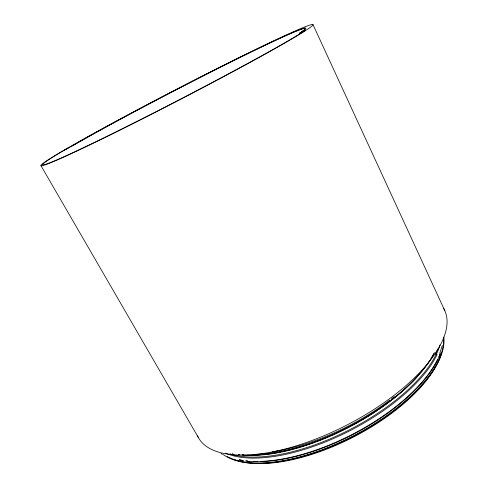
<?xml version="1.0" encoding="UTF-8"?>
<svg xmlns="http://www.w3.org/2000/svg" width="488" height="488" viewBox="0 0 488 488"><rect width="100%" height="100%" fill="white"/><g stroke="black" fill="none" stroke-linecap="round" stroke-linejoin="round"><path stroke-width="0.73" d="M442.305 345.571L439.688 353.318M64.105 150.298L72.254 145.888A145.119 5.014 -27.4 0 1 160.18 98.076A145.113 5.014 -27.4 0 1 299.705 33.172L305.171 30.463L301.486 32.83M247.422 461.41L249.819 461.55M221.07 453.529L222.436 454.401M40.955 165.639L198.372 437.541M313.028 24.687A153.226 5.374 -27.4 0 1 108.44 135.829A153.226 5.374 -27.4 0 1 109.483 124.806A153.226 5.374 -27.4 0 1 313.028 24.687L444.824 310.734M443.5 308.196A138.604 57.785 -27.4 0 1 347.944 424.493A138.604 57.785 -27.4 0 1 197.542 435.875M443.446 337.092A126.953 55.376 -27.4 0 1 360.296 432.148A126.953 55.376 -27.4 0 1 227.152 456.524M72.261 145.888A145.107 5.081 -27.4 0 1 234.74 59.969A145.107 5.081 -27.4 0 1 299.699 33.178M305.171 30.463A151.195 5.228 -27.4 0 1 116.772 131.492A151.195 5.228 -27.4 0 1 68.369 147.815M416.6 377.431A128.24 55.083 -27.2 0 1 253.309 454.389M394.334 396.549A127.722 54.754 -27.2 0 1 391.51 398.769M389.784 400.093A127.722 54.754 -27.2 0 1 272.579 451.76M433.875 353.58A128.191 53.881 -27.6 0 1 430.916 358.656M429.812 360.376A128.191 53.881 -27.6 0 1 262.422 454.645M260.135 454.834A128.191 53.881 -27.6 0 1 247.422 455.103M243.628 454.883A128.191 53.881 -27.6 0 1 242.396 454.779M239.998 454.517A128.191 53.881 -27.6 0 1 238.833 454.365M434.503 352.623A127.618 53.729 -27.6 0 1 241.895 454.871M239.553 454.578A127.618 53.729 -27.6 0 1 238.406 454.407M232.989 453.328A127.618 53.729 -27.6 0 1 232.416 453.181M436.315 353.995A127.52 53.967 -27.3 0 1 342.972 433.033A127.52 53.967 -27.3 0 1 229.763 453.73M437.62 348.999A127.563 55.199 -27.6 0 1 435.333 354.233M437.138 354.52A128.039 54.29 -27.3 0 1 339.721 435.723A128.039 54.29 -27.3 0 1 225.663 453.084M439.95 345.004A128.082 55.522 -27.6 0 1 436.144 354.764M440.463 353.025A127.356 56.004 -27.4 0 1 249.819 461.349M248.374 461.227A127.356 56.004 -27.4 0 1 245.568 460.916M242.859 460.526A127.356 56.004 -27.4 0 1 239.297 459.849M439.908 354.434A127.929 56.157 -27.4 0 1 439.005 356.594M437.718 359.345A127.929 56.157 -27.4 0 1 260.995 461.361M257.414 461.435A127.929 56.157 -27.4 0 1 253.949 461.392M247.684 461.02A127.929 56.157 -27.4 0 1 246.263 460.873M243.494 460.519A127.929 56.157 -27.4 0 1 239.541 459.836M443.854 337.214A127.258 55.547 -27.4 0 1 356.557 434.698A127.258 55.547 -27.4 0 1 223.284 454.584M441.183 354.355A125.758 55.083 -27.4 0 1 352.324 437.632A125.758 55.083 -27.4 0 1 234.466 459.726"/></g></svg>
